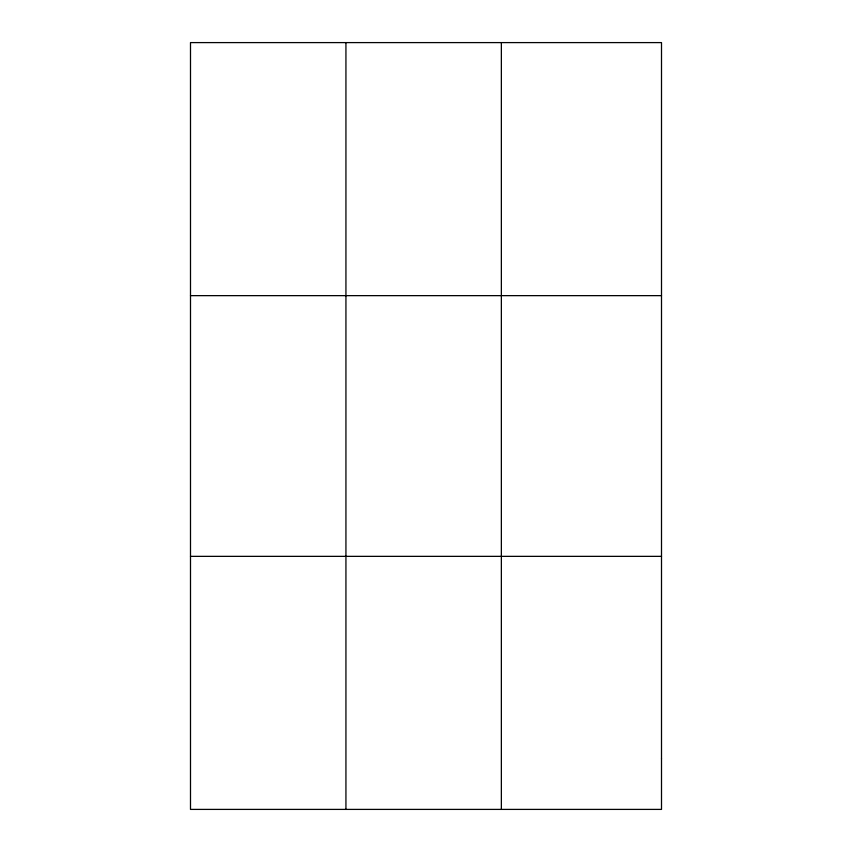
<?xml version="1.0" encoding="UTF-8"?>
<svg xmlns="http://www.w3.org/2000/svg" width="852" height="852" viewBox="0 0 852 852"><rect width="100%" height="100%" fill="white"/><g stroke="black" fill="none" stroke-linecap="round" stroke-linejoin="round"><path stroke-width="1.28" d="M345.933 42.6L345.933 809.4M501.359 42.6L501.359 809.4M190.497 295.644L661.503 295.644M190.497 556.356L661.503 556.356M661.503 758.791L661.503 809.4L190.497 809.4L190.497 42.6L661.503 42.6L661.503 758.791"/></g></svg>
